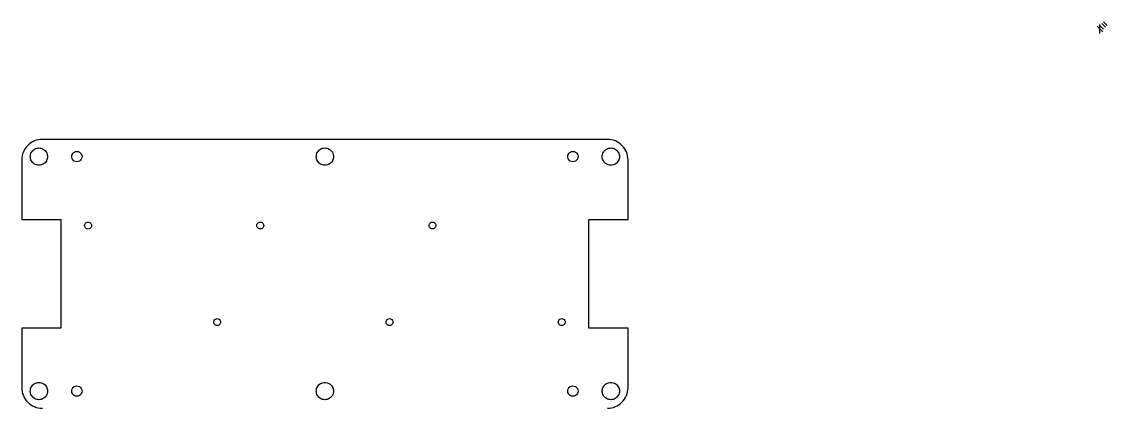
# Model space of a CAD drawing. Extents: x -1183 to 1183, y -416 to 183.
# Drawn here: x -1183 to 8, y -416 to 8 of the extents above; entities that cross this region are included whole.
import ezdxf

# ---------------------------------------------------------------- set-up
doc = ezdxf.new("R2010")
doc.units = 0

msp = doc.modelspace()

# ---------------------------------------------------------------- linework, layer by layer
for p, q in [((-1179.124203, -130.94296), (-1180.260093, -132.812695)), ((-1177.818747, -129.197196), (-1179.124203, -130.94296)), ((-1176.355125, -127.586802), (-1177.818747, -129.197196)), ((-1174.744735, -126.123178), (-1176.355125, -127.586802)), ((-1172.998975, -124.81772), (-1174.744735, -126.123178)), ((-1171.129245, -123.681828), (-1172.998975, -124.81772)), ((-1169.146944, -122.7269), (-1171.129245, -123.681828)), ((-1167.06347, -121.964334), (-1169.146944, -122.7269)), ((-1167.702184, -131.088632), (-1166.52766, -130.692025)), ((-1164.890222, -121.40553), (-1167.06347, -121.964334)), ((-1166.52766, -130.692025), (-1165.321211, -130.45406)), ((-1165.321211, -130.45406), (-1164.0988, -130.374739)), ((-1162.638599, -121.061886), (-1164.890222, -121.40553)), ((-1164.0988, -130.374739), (-1162.876389, -130.45406)), ((-1162.876389, -130.45406), (-1161.66994, -130.692025)), ((-1160.32, -120.9448), (-1162.638599, -121.061886)), ((-1161.66994, -130.692025), (-1160.495416, -131.088632)), ((-540.472, -120.9448), (-1160.32, -120.9448)), ((-853.997184, -131.088632), (-852.82266, -130.692025)), ((-852.82266, -130.692025), (-851.616211, -130.45406)), ((-851.616211, -130.45406), (-850.3938, -130.374739)), ((-850.3938, -130.374739), (-849.171389, -130.45406)), ((-849.171389, -130.45406), (-847.96494, -130.692025)), ((-847.96494, -130.692025), (-846.790416, -131.088632)), ((-538.153383, -121.06188), (-540.472, -120.9448)), ((-540.296184, -131.088632), (-539.12166, -130.692025)), ((-539.12166, -130.692025), (-537.915211, -130.45406)), ((-535.901745, -121.405519), (-538.153383, -121.06188)), ((-537.915211, -130.45406), (-536.6928, -130.374739)), ((-536.6928, -130.374739), (-535.470389, -130.45406)), ((-533.728484, -121.96432), (-535.901745, -121.405519)), ((-535.470389, -130.45406), (-534.26394, -130.692025)), ((-534.26394, -130.692025), (-533.089416, -131.088632)), ((-531.644998, -122.726883), (-533.728484, -121.96432)), ((-529.662687, -123.68181), (-531.644998, -122.726883)), ((-527.792949, -124.817702), (-529.662687, -123.68181)), ((-526.047183, -126.123161), (-527.792949, -124.817702)), ((-524.436788, -127.586787), (-526.047183, -126.123161)), ((-522.973161, -129.197183), (-524.436788, -127.586787)), ((-521.667702, -130.942949), (-522.973161, -129.197183)), ((-520.53181, -132.812687), (-521.667702, -130.942949)), ((-1182.880021, -141.303384), (-1182.9971, -143.622)), ((-1182.536381, -139.051747), (-1182.880021, -141.303384)), ((-1181.977581, -136.878487), (-1182.536381, -139.051747)), ((-1181.215019, -134.795004), (-1181.977581, -136.878487)), ((-1180.260093, -132.812695), (-1181.215019, -134.795004)), ((-1173.5476, -139.843), (-1173.466862, -138.589567)), ((-1173.466862, -141.096433), (-1173.5476, -139.843)), ((-1173.466862, -138.589567), (-1173.22474, -137.373762)), ((-1173.22474, -142.312238), (-1173.466862, -141.096433)), ((-1173.22474, -137.373762), (-1172.829195, -136.209421)), ((-1172.829195, -143.476579), (-1173.22474, -142.312238)), ((-1172.829195, -136.209421), (-1172.288191, -135.110378)), ((-1172.288191, -135.110378), (-1171.609689, -134.090467)), ((-1171.609689, -134.090467), (-1170.801652, -133.163525)), ((-1170.801652, -133.163525), (-1169.872042, -132.343385)), ((-1169.872042, -132.343385), (-1168.828821, -131.643883)), ((-1168.828821, -131.643883), (-1167.702184, -131.088632)), ((-1160.495416, -131.088632), (-1159.368779, -131.643883)), ((-1159.368779, -131.643883), (-1158.325558, -132.343385)), ((-1158.325558, -132.343385), (-1157.395948, -133.163525)), ((-1157.395948, -133.163525), (-1156.587911, -134.090467)), ((-1156.587911, -134.090467), (-1155.909409, -135.110378)), ((-1155.909409, -135.110378), (-1155.368405, -136.209421)), ((-1155.368405, -136.209421), (-1154.97286, -137.373762)), ((-1154.97286, -142.312238), (-1155.368405, -143.476579)), ((-1154.97286, -137.373762), (-1154.730738, -138.589567)), ((-1154.730738, -141.096433), (-1154.97286, -142.312238)), ((-1154.730738, -138.589567), (-1154.65, -139.843)), ((-1154.65, -139.843), (-1154.730738, -141.096433)), ((-1154.65, -139.843), (-1154.65, -139.843)), ((-1128.1886, -139.843), (-1127.992354, -138.36378)), ((-1127.992354, -141.32222), (-1128.1886, -139.843)), ((-1127.992354, -138.36378), (-1127.429058, -137.00835)), ((-1127.429058, -142.67765), (-1127.992354, -141.32222)), ((-1127.429058, -137.00835), (-1126.53687, -135.842806)), ((-1126.53687, -143.843194), (-1127.429058, -142.67765)), ((-1126.53687, -135.842806), (-1125.35395, -134.933242)), ((-1125.35395, -134.933242), (-1123.974785, -134.363586)), ((-1123.974785, -134.363586), (-1122.5193, -134.1737)), ((-1122.5193, -134.1737), (-1121.063815, -134.363586)), ((-1121.063815, -134.363586), (-1119.68465, -134.933242)), ((-1119.68465, -134.933242), (-1118.50173, -135.842806)), ((-1118.50173, -135.842806), (-1117.609542, -137.00835)), ((-1117.609542, -142.67765), (-1118.50173, -143.843194)), ((-1117.609542, -137.00835), (-1117.046246, -138.36378)), ((-1117.046246, -141.32222), (-1117.609542, -142.67765)), ((-1117.046246, -138.36378), (-1116.85, -139.843)), ((-1116.85, -139.843), (-1117.046246, -141.32222)), ((-1116.85, -139.843), (-1116.85, -139.843)), ((-859.8426, -139.843), (-859.761862, -138.589567)), ((-859.761862, -141.096433), (-859.8426, -139.843)), ((-859.761862, -138.589567), (-859.51974, -137.373762)), ((-859.51974, -142.312238), (-859.761862, -141.096433)), ((-859.51974, -137.373762), (-859.124195, -136.209421)), ((-859.124195, -143.476579), (-859.51974, -142.312238)), ((-859.124195, -136.209421), (-858.583191, -135.110378)), ((-858.583191, -135.110378), (-857.904689, -134.090467)), ((-857.904689, -134.090467), (-857.096652, -133.163525)), ((-857.096652, -133.163525), (-856.167042, -132.343385)), ((-856.167042, -132.343385), (-855.123821, -131.643883)), ((-855.123821, -131.643883), (-853.997184, -131.088632)), ((-846.790416, -131.088632), (-845.663779, -131.643883)), ((-845.663779, -131.643883), (-844.620558, -132.343385)), ((-844.620558, -132.343385), (-843.690948, -133.163525)), ((-843.690948, -133.163525), (-842.882911, -134.090467)), ((-842.882911, -134.090467), (-842.204409, -135.110378)), ((-842.204409, -135.110378), (-841.663405, -136.209421)), ((-841.663405, -136.209421), (-841.26786, -137.373762)), ((-841.26786, -142.312238), (-841.663405, -143.476579)), ((-841.26786, -137.373762), (-841.025738, -138.589567)), ((-841.025738, -141.096433), (-841.26786, -142.312238)), ((-841.025738, -138.589567), (-840.945, -139.843)), ((-840.945, -139.843), (-841.025738, -141.096433)), ((-840.945, -139.843), (-840.945, -139.843)), ((-583.93659, -139.843), (-583.740342, -138.363782)), ((-583.740345, -141.322218), (-583.93659, -139.843)), ((-583.177049, -142.677645), (-583.740345, -141.322218)), ((-583.740342, -138.363782), (-583.177045, -137.008355)), ((-582.284863, -143.843187), (-583.177049, -142.677645)), ((-583.177045, -137.008355), (-582.284858, -135.842813)), ((-582.284858, -135.842813), (-581.10194, -134.933251)), ((-581.10194, -134.933251), (-579.722777, -134.363595)), ((-579.722777, -134.363595), (-578.267295, -134.17371)), ((-578.267295, -134.17371), (-576.811813, -134.363595)), ((-576.811813, -134.363595), (-575.43265, -134.933251)), ((-575.43265, -134.933251), (-574.249732, -135.842813)), ((-573.35755, -142.677645), (-574.249737, -143.843187)), ((-574.249732, -135.842813), (-573.357546, -137.008355)), ((-572.794251, -141.322218), (-573.35755, -142.677645)), ((-573.357546, -137.008355), (-572.79425, -138.363782)), ((-572.598, -139.843), (-572.794251, -141.322218)), ((-572.79425, -138.363782), (-572.598005, -139.843)), ((-572.598005, -139.843), (-572.598, -139.843)), ((-546.1416, -139.843), (-546.060862, -138.589567)), ((-546.060862, -141.096433), (-546.1416, -139.843)), ((-546.060862, -138.589567), (-545.81874, -137.373762)), ((-545.81874, -142.312238), (-546.060862, -141.096433)), ((-545.81874, -137.373762), (-545.423195, -136.209421)), ((-545.423195, -143.476579), (-545.81874, -142.312238)), ((-545.423195, -136.209421), (-544.882191, -135.110378)), ((-544.882191, -135.110378), (-544.203689, -134.090467)), ((-544.203689, -134.090467), (-543.395652, -133.163525)), ((-543.395652, -133.163525), (-542.466042, -132.343385)), ((-542.466042, -132.343385), (-541.422821, -131.643883)), ((-541.422821, -131.643883), (-540.296184, -131.088632)), ((-533.089416, -131.088632), (-531.962779, -131.643883)), ((-531.962779, -131.643883), (-530.919558, -132.343385)), ((-530.919558, -132.343385), (-529.989948, -133.163525)), ((-529.989948, -133.163525), (-529.181911, -134.090467)), ((-529.181911, -134.090467), (-528.503409, -135.110378)), ((-528.503409, -135.110378), (-527.962405, -136.209421)), ((-527.962405, -136.209421), (-527.56686, -137.373762)), ((-527.56686, -142.312238), (-527.962405, -143.476579)), ((-527.56686, -137.373762), (-527.324738, -138.589567)), ((-527.324738, -141.096433), (-527.56686, -142.312238)), ((-527.324738, -138.589567), (-527.244, -139.843)), ((-527.244, -139.843), (-527.324738, -141.096433)), ((-527.244, -139.843), (-527.244, -139.843)), ((-519.576883, -134.794998), (-520.53181, -132.812687)), ((-518.81432, -136.878484), (-519.576883, -134.794998)), ((-518.255519, -139.051745), (-518.81432, -136.878484)), ((-517.91188, -141.303383), (-518.255519, -139.051745)), ((-517.7948, -143.622), (-517.91188, -141.303383)), ((-1182.9971, -143.622), (-1182.9971, -208.6299)), ((-1172.288191, -144.575622), (-1172.829195, -143.476579)), ((-1171.609689, -145.595533), (-1172.288191, -144.575622)), ((-1170.801652, -146.522475), (-1171.609689, -145.595533)), ((-1169.872042, -147.342615), (-1170.801652, -146.522475)), ((-1168.828821, -148.042117), (-1169.872042, -147.342615)), ((-1167.702184, -148.597368), (-1168.828821, -148.042117)), ((-1166.52766, -148.993975), (-1167.702184, -148.597368)), ((-1165.321211, -149.23194), (-1166.52766, -148.993975)), ((-1164.0988, -149.311261), (-1165.321211, -149.23194)), ((-1162.876389, -149.23194), (-1164.0988, -149.311261)), ((-1161.66994, -148.993975), (-1162.876389, -149.23194)), ((-1160.495416, -148.597368), (-1161.66994, -148.993975)), ((-1159.368779, -148.042117), (-1160.495416, -148.597368)), ((-1158.325558, -147.342615), (-1159.368779, -148.042117)), ((-1157.395948, -146.522475), (-1158.325558, -147.342615)), ((-1156.587911, -145.595533), (-1157.395948, -146.522475)), ((-1155.909409, -144.575622), (-1156.587911, -145.595533)), ((-1155.368405, -143.476579), (-1155.909409, -144.575622)), ((-1125.35395, -144.752758), (-1126.53687, -143.843194)), ((-1123.974785, -145.322414), (-1125.35395, -144.752758)), ((-1122.5193, -145.5123), (-1123.974785, -145.322414)), ((-1121.063815, -145.322414), (-1122.5193, -145.5123)), ((-1119.68465, -144.752758), (-1121.063815, -145.322414)), ((-1118.50173, -143.843194), (-1119.68465, -144.752758)), ((-858.583191, -144.575622), (-859.124195, -143.476579)), ((-857.904689, -145.595533), (-858.583191, -144.575622)), ((-857.096652, -146.522475), (-857.904689, -145.595533)), ((-856.167042, -147.342615), (-857.096652, -146.522475)), ((-855.123821, -148.042117), (-856.167042, -147.342615)), ((-853.997184, -148.597368), (-855.123821, -148.042117)), ((-852.82266, -148.993975), (-853.997184, -148.597368)), ((-851.616211, -149.23194), (-852.82266, -148.993975)), ((-850.3938, -149.311261), (-851.616211, -149.23194)), ((-849.171389, -149.23194), (-850.3938, -149.311261)), ((-847.96494, -148.993975), (-849.171389, -149.23194)), ((-846.790416, -148.597368), (-847.96494, -148.993975)), ((-845.663779, -148.042117), (-846.790416, -148.597368)), ((-844.620558, -147.342615), (-845.663779, -148.042117)), ((-843.690948, -146.522475), (-844.620558, -147.342615)), ((-842.882911, -145.595533), (-843.690948, -146.522475)), ((-842.204409, -144.575622), (-842.882911, -145.595533)), ((-841.663405, -143.476579), (-842.204409, -144.575622)), ((-581.101945, -144.752749), (-582.284863, -143.843187)), ((-579.722782, -145.322405), (-581.101945, -144.752749)), ((-578.2673, -145.51229), (-579.722782, -145.322405)), ((-576.811818, -145.322405), (-578.2673, -145.51229)), ((-575.432655, -144.752749), (-576.811818, -145.322405)), ((-574.249737, -143.843187), (-575.432655, -144.752749)), ((-544.882191, -144.575622), (-545.423195, -143.476579)), ((-544.203689, -145.595533), (-544.882191, -144.575622)), ((-543.395652, -146.522475), (-544.203689, -145.595533)), ((-542.466042, -147.342615), (-543.395652, -146.522475)), ((-541.422821, -148.042117), (-542.466042, -147.342615)), ((-540.296184, -148.597368), (-541.422821, -148.042117)), ((-539.12166, -148.993975), (-540.296184, -148.597368)), ((-537.915211, -149.23194), (-539.12166, -148.993975)), ((-536.6928, -149.311261), (-537.915211, -149.23194)), ((-535.470389, -149.23194), (-536.6928, -149.311261)), ((-534.26394, -148.993975), (-535.470389, -149.23194)), ((-533.089416, -148.597368), (-534.26394, -148.993975)), ((-531.962779, -148.042117), (-533.089416, -148.597368)), ((-530.919558, -147.342615), (-531.962779, -148.042117)), ((-529.989948, -146.522475), (-530.919558, -147.342615)), ((-529.181911, -145.595533), (-529.989948, -146.522475)), ((-528.503409, -144.575622), (-529.181911, -145.595533)), ((-527.962405, -143.476579), (-528.503409, -144.575622)), ((-517.7948, -208.6299), (-517.7948, -143.622)), ((-1182.9971, -208.6299), (-1139.9105, -208.6299)), ((-1139.9105, -208.6299), (-1139.9105, -328.0629)), ((-1113.891439, -214.443856), (-1113.517677, -213.536877)), ((-1113.517677, -213.536877), (-1112.923229, -212.756531)), ((-1112.923229, -212.756531), (-1112.13361, -212.147285)), ((-1112.13361, -212.147285), (-1111.212189, -211.76563)), ((-1111.212189, -211.76563), (-1110.2395, -211.638411)), ((-1110.2395, -211.638411), (-1109.266811, -211.76563)), ((-1109.266811, -211.76563), (-1108.34539, -212.147285)), ((-1108.34539, -212.147285), (-1107.555771, -212.756531)), ((-1107.555771, -212.756531), (-1106.961323, -213.536877)), ((-1106.961323, -213.536877), (-1106.587561, -214.443856)), ((-924.909552, -214.445629), (-924.534741, -213.540638)), ((-924.534741, -213.540638), (-923.940088, -212.762255)), ((-923.940088, -212.762255), (-923.151064, -212.154708)), ((-923.151064, -212.154708), (-922.230814, -211.774169)), ((-922.230814, -211.774169), (-921.259525, -211.647322)), ((-921.259525, -211.647322), (-920.288236, -211.774169)), ((-920.288236, -211.774169), (-919.367986, -212.154708)), ((-919.367986, -212.154708), (-918.578962, -212.762255)), ((-918.578962, -212.762255), (-917.984309, -213.540638)), ((-917.984309, -213.540638), (-917.609498, -214.445629)), ((-735.933552, -214.445629), (-735.558741, -213.540638)), ((-735.558741, -213.540638), (-734.964088, -212.762255)), ((-734.964088, -212.762255), (-734.175064, -212.154708)), ((-734.175064, -212.154708), (-733.254814, -211.774169)), ((-733.254814, -211.774169), (-732.283525, -211.647322)), ((-732.283525, -211.647322), (-731.312236, -211.774169)), ((-731.312236, -211.774169), (-730.391986, -212.154708)), ((-730.391986, -212.154708), (-729.602962, -212.762255)), ((-729.602962, -212.762255), (-729.008309, -213.540638)), ((-729.008309, -213.540638), (-728.633498, -214.445629)), ((-560.8814, -328.0629), (-560.8814, -208.6299)), ((-560.8814, -208.6299), (-517.7948, -208.6299)), ((-1114.019, -215.433), (-1113.891439, -214.443856)), ((-1113.891439, -216.422144), (-1114.019, -215.433)), ((-1113.517677, -217.329123), (-1113.891439, -216.422144)), ((-1112.923229, -218.109469), (-1113.517677, -217.329123)), ((-1112.13361, -218.718715), (-1112.923229, -218.109469)), ((-1111.212189, -219.10037), (-1112.13361, -218.718715)), ((-1110.2395, -219.227589), (-1111.212189, -219.10037)), ((-1109.266811, -219.10037), (-1110.2395, -219.227589)), ((-1108.34539, -218.718715), (-1109.266811, -219.10037)), ((-1107.555771, -218.109469), (-1108.34539, -218.718715)), ((-1106.961323, -217.329123), (-1107.555771, -218.109469)), ((-1106.587561, -216.422144), (-1106.961323, -217.329123)), ((-1106.587561, -214.443856), (-1106.46, -215.433)), ((-1106.46, -215.433), (-1106.587561, -216.422144)), ((-1106.46, -215.433), (-1106.46, -215.433)), ((-925.03905, -215.433), (-924.909552, -214.445629)), ((-924.909552, -216.420371), (-925.03905, -215.433)), ((-924.534741, -217.325362), (-924.909552, -216.420371)), ((-923.940088, -218.103745), (-924.534741, -217.325362)), ((-923.151064, -218.711292), (-923.940088, -218.103745)), ((-922.230814, -219.091831), (-923.151064, -218.711292)), ((-921.259525, -219.218678), (-922.230814, -219.091831)), ((-920.288236, -219.091831), (-921.259525, -219.218678)), ((-919.367986, -218.711292), (-920.288236, -219.091831)), ((-918.578962, -218.103745), (-919.367986, -218.711292)), ((-917.984309, -217.325362), (-918.578962, -218.103745)), ((-917.609498, -216.420371), (-917.984309, -217.325362)), ((-917.609498, -214.445629), (-917.48, -215.433)), ((-917.48, -215.433), (-917.609498, -216.420371)), ((-917.48, -215.433), (-917.48, -215.433)), ((-736.06305, -215.433), (-735.933552, -214.445629)), ((-735.933552, -216.420371), (-736.06305, -215.433)), ((-735.558741, -217.325362), (-735.933552, -216.420371)), ((-734.964088, -218.103745), (-735.558741, -217.325362)), ((-734.175064, -218.711292), (-734.964088, -218.103745)), ((-733.254814, -219.091831), (-734.175064, -218.711292)), ((-732.283525, -219.218678), (-733.254814, -219.091831)), ((-731.312236, -219.091831), (-732.283525, -219.218678)), ((-730.391986, -218.711292), (-731.312236, -219.091831)), ((-729.602962, -218.103745), (-730.391986, -218.711292)), ((-729.008309, -217.325362), (-729.602962, -218.103745)), ((-728.633498, -216.420371), (-729.008309, -217.325362)), ((-728.633498, -214.445629), (-728.504, -215.433)), ((-728.504, -215.433), (-728.633498, -216.420371)), ((-728.504, -215.433), (-728.504, -215.433)), ((-972.28305, -321.26), (-972.153552, -320.272629)), ((-972.153552, -322.247371), (-972.28305, -321.26)), ((-972.153552, -320.272629), (-971.778741, -319.367638)), ((-971.778741, -319.367638), (-971.184088, -318.589255)), ((-971.184088, -318.589255), (-970.395064, -317.981708)), ((-970.395064, -317.981708), (-969.474814, -317.601169)), ((-969.474814, -317.601169), (-968.503525, -317.474322)), ((-968.503525, -317.474322), (-967.532236, -317.601169)), ((-967.532236, -317.601169), (-966.611986, -317.981708)), ((-966.611986, -317.981708), (-965.822962, -318.589255)), ((-965.822962, -318.589255), (-965.228309, -319.367638)), ((-965.228309, -319.367638), (-964.853498, -320.272629)), ((-964.853498, -320.272629), (-964.724, -321.26)), ((-964.724, -321.26), (-964.853498, -322.247371)), ((-964.724, -321.26), (-964.724, -321.26)), ((-783.30706, -321.26), (-783.17623, -320.273854)), ((-783.17623, -322.246146), (-783.30706, -321.26)), ((-783.17623, -320.273854), (-782.800699, -319.370235)), ((-782.800699, -319.370235), (-782.205907, -318.593206)), ((-782.205907, -318.593206), (-781.417295, -317.986831)), ((-781.417295, -317.986831), (-780.497852, -317.60706)), ((-780.497852, -317.60706), (-779.52753, -317.48047)), ((-779.52753, -317.48047), (-778.557208, -317.60706)), ((-778.557208, -317.60706), (-777.637765, -317.986831)), ((-777.637765, -317.986831), (-776.849153, -318.593206)), ((-776.849153, -318.593206), (-776.254361, -319.370235)), ((-776.254361, -319.370235), (-775.87883, -320.273854)), ((-775.87883, -320.273854), (-775.748, -321.26)), ((-775.748, -321.26), (-775.87883, -322.246146)), ((-775.748, -321.26), (-775.748, -321.26)), ((-594.33106, -321.26), (-594.20023, -320.273854)), ((-594.20023, -322.246146), (-594.33106, -321.26)), ((-594.20023, -320.273854), (-593.824699, -319.370235)), ((-593.824699, -319.370235), (-593.229907, -318.593206)), ((-593.229907, -318.593206), (-592.441295, -317.986831)), ((-592.441295, -317.986831), (-591.521852, -317.60706)), ((-591.521852, -317.60706), (-590.55153, -317.48047)), ((-590.55153, -317.48047), (-589.581208, -317.60706)), ((-589.581208, -317.60706), (-588.661765, -317.986831)), ((-588.661765, -317.986831), (-587.873153, -318.593206)), ((-587.873153, -318.593206), (-587.278361, -319.370235)), ((-587.278361, -319.370235), (-586.90283, -320.273854)), ((-586.90283, -320.273854), (-586.772, -321.26)), ((-586.772, -321.26), (-586.90283, -322.246146)), ((-586.772, -321.26), (-586.772, -321.26)), ((-1139.9105, -328.0629), (-1182.9971, -328.0629)), ((-1182.9971, -328.0629), (-1182.9971, -393.0708)), ((-971.778741, -323.152362), (-972.153552, -322.247371)), ((-971.184088, -323.930745), (-971.778741, -323.152362)), ((-970.395064, -324.538292), (-971.184088, -323.930745)), ((-969.474814, -324.918831), (-970.395064, -324.538292)), ((-968.503525, -325.045678), (-969.474814, -324.918831)), ((-967.532236, -324.918831), (-968.503525, -325.045678)), ((-966.611986, -324.538292), (-967.532236, -324.918831)), ((-965.822962, -323.930745), (-966.611986, -324.538292)), ((-965.228309, -323.152362), (-965.822962, -323.930745)), ((-964.853498, -322.247371), (-965.228309, -323.152362)), ((-782.800699, -323.149765), (-783.17623, -322.246146)), ((-782.205907, -323.926794), (-782.800699, -323.149765)), ((-781.417295, -324.533169), (-782.205907, -323.926794)), ((-780.497852, -324.91294), (-781.417295, -324.533169)), ((-779.52753, -325.03953), (-780.497852, -324.91294)), ((-778.557208, -324.91294), (-779.52753, -325.03953)), ((-777.637765, -324.533169), (-778.557208, -324.91294)), ((-776.849153, -323.926794), (-777.637765, -324.533169)), ((-776.254361, -323.149765), (-776.849153, -323.926794)), ((-775.87883, -322.246146), (-776.254361, -323.149765)), ((-593.824699, -323.149765), (-594.20023, -322.246146)), ((-593.229907, -323.926794), (-593.824699, -323.149765)), ((-592.441295, -324.533169), (-593.229907, -323.926794)), ((-591.521852, -324.91294), (-592.441295, -324.533169)), ((-590.55153, -325.03953), (-591.521852, -324.91294)), ((-589.581208, -324.91294), (-590.55153, -325.03953)), ((-588.661765, -324.533169), (-589.581208, -324.91294)), ((-587.873153, -323.926794), (-588.661765, -324.533169)), ((-587.278361, -323.149765), (-587.873153, -323.926794)), ((-586.90283, -322.246146), (-587.278361, -323.149765)), ((-517.7948, -328.0629), (-560.8814, -328.0629)), ((-517.7948, -393.0708), (-517.7948, -328.0629)), ((-1172.829195, -393.216421), (-1172.288191, -392.117378)), ((-1172.288191, -392.117378), (-1171.609689, -391.097467)), ((-1171.609689, -391.097467), (-1170.801652, -390.170525)), ((-1170.801652, -390.170525), (-1169.872042, -389.350385)), ((-1169.872042, -389.350385), (-1168.828821, -388.650883)), ((-1168.828821, -388.650883), (-1167.702184, -388.095632)), ((-1167.702184, -388.095632), (-1166.52766, -387.699025)), ((-1166.52766, -387.699025), (-1165.321211, -387.46106)), ((-1165.321211, -387.46106), (-1164.0988, -387.381739)), ((-1164.0988, -387.381739), (-1162.876389, -387.46106)), ((-1162.876389, -387.46106), (-1161.66994, -387.699025)), ((-1161.66994, -387.699025), (-1160.495416, -388.095632)), ((-1160.495416, -388.095632), (-1159.368779, -388.650883)), ((-1159.368779, -388.650883), (-1158.325558, -389.350385)), ((-1158.325558, -389.350385), (-1157.395948, -390.170525)), ((-1157.395948, -390.170525), (-1156.587911, -391.097467)), ((-1156.587911, -391.097467), (-1155.909409, -392.117378)), ((-1155.909409, -392.117378), (-1155.368405, -393.216421)), ((-1127.429058, -394.01535), (-1126.53687, -392.849806)), ((-1126.53687, -392.849806), (-1125.35395, -391.940242)), ((-1125.35395, -391.940242), (-1123.974785, -391.370586)), ((-1123.974785, -391.370586), (-1122.5193, -391.1807)), ((-1122.5193, -391.1807), (-1121.063815, -391.370586)), ((-1121.063815, -391.370586), (-1119.68465, -391.940242)), ((-1119.68465, -391.940242), (-1118.50173, -392.849806)), ((-1118.50173, -392.849806), (-1117.609542, -394.01535)), ((-859.124195, -393.216421), (-858.583191, -392.117378)), ((-858.583191, -392.117378), (-857.904689, -391.097467)), ((-857.904689, -391.097467), (-857.096652, -390.170525)), ((-857.096652, -390.170525), (-856.167042, -389.350385)), ((-856.167042, -389.350385), (-855.123821, -388.650883)), ((-855.123821, -388.650883), (-853.997184, -388.095632)), ((-853.997184, -388.095632), (-852.82266, -387.699025)), ((-852.82266, -387.699025), (-851.616211, -387.46106)), ((-851.616211, -387.46106), (-850.3938, -387.381739)), ((-850.3938, -387.381739), (-849.171389, -387.46106)), ((-849.171389, -387.46106), (-847.96494, -387.699025)), ((-847.96494, -387.699025), (-846.790416, -388.095632)), ((-846.790416, -388.095632), (-845.663779, -388.650883)), ((-845.663779, -388.650883), (-844.620558, -389.350385)), ((-844.620558, -389.350385), (-843.690948, -390.170525)), ((-843.690948, -390.170525), (-842.882911, -391.097467)), ((-842.882911, -391.097467), (-842.204409, -392.117378)), ((-842.204409, -392.117378), (-841.663405, -393.216421)), ((-583.177045, -394.015355), (-582.284858, -392.849813)), ((-582.284858, -392.849813), (-581.10194, -391.940251)), ((-581.10194, -391.940251), (-579.722777, -391.370595)), ((-579.722777, -391.370595), (-578.267295, -391.18071)), ((-578.267295, -391.18071), (-576.811813, -391.370595)), ((-576.811813, -391.370595), (-575.43265, -391.940251)), ((-575.43265, -391.940251), (-574.249732, -392.849813)), ((-574.249732, -392.849813), (-573.357546, -394.015355)), ((-545.423195, -393.216421), (-544.882191, -392.117378)), ((-544.882191, -392.117378), (-544.203689, -391.097467)), ((-544.203689, -391.097467), (-543.395652, -390.170525)), ((-543.395652, -390.170525), (-542.466042, -389.350385)), ((-542.466042, -389.350385), (-541.422821, -388.650883)), ((-541.422821, -388.650883), (-540.296184, -388.095632)), ((-540.296184, -388.095632), (-539.12166, -387.699025)), ((-539.12166, -387.699025), (-537.915211, -387.46106)), ((-537.915211, -387.46106), (-536.6928, -387.381739)), ((-536.6928, -387.381739), (-535.470389, -387.46106)), ((-535.470389, -387.46106), (-534.26394, -387.699025)), ((-534.26394, -387.699025), (-533.089416, -388.095632)), ((-533.089416, -388.095632), (-531.962779, -388.650883)), ((-531.962779, -388.650883), (-530.919558, -389.350385)), ((-530.919558, -389.350385), (-529.989948, -390.170525)), ((-529.989948, -390.170525), (-529.181911, -391.097467)), ((-529.181911, -391.097467), (-528.503409, -392.117378)), ((-528.503409, -392.117378), (-527.962405, -393.216421)), ((-1182.9971, -393.0708), (-1182.880021, -395.389399)), ((-1182.880021, -395.389399), (-1182.536381, -397.641022)), ((-1182.536381, -397.641022), (-1181.977581, -399.81427)), ((-1181.977581, -399.81427), (-1181.215019, -401.897745)), ((-1181.215019, -401.897745), (-1180.260093, -403.880048)), ((-1180.260093, -403.880048), (-1179.124203, -405.74978)), ((-1173.5476, -396.85), (-1173.466862, -395.596567)), ((-1173.466862, -398.103433), (-1173.5476, -396.85)), ((-1173.466862, -395.596567), (-1173.22474, -394.380762)), ((-1173.22474, -399.319238), (-1173.466862, -398.103433)), ((-1173.22474, -394.380762), (-1172.829195, -393.216421)), ((-1172.829195, -400.483579), (-1173.22474, -399.319238)), ((-1172.288191, -401.582622), (-1172.829195, -400.483579)), ((-1171.609689, -402.602533), (-1172.288191, -401.582622)), ((-1170.801652, -403.529475), (-1171.609689, -402.602533)), ((-1169.872042, -404.349615), (-1170.801652, -403.529475)), ((-1168.828821, -405.049117), (-1169.872042, -404.349615)), ((-1158.325558, -404.349615), (-1159.368779, -405.049117)), ((-1157.395948, -403.529475), (-1158.325558, -404.349615)), ((-1156.587911, -402.602533), (-1157.395948, -403.529475)), ((-1155.909409, -401.582622), (-1156.587911, -402.602533)), ((-1155.368405, -400.483579), (-1155.909409, -401.582622)), ((-1155.368405, -393.216421), (-1154.97286, -394.380762)), ((-1154.97286, -399.319238), (-1155.368405, -400.483579)), ((-1154.97286, -394.380762), (-1154.730738, -395.596567)), ((-1154.730738, -398.103433), (-1154.97286, -399.319238)), ((-1154.730738, -395.596567), (-1154.65, -396.85)), ((-1154.65, -396.85), (-1154.730738, -398.103433)), ((-1154.65, -396.85), (-1154.65, -396.85)), ((-1128.1886, -396.85), (-1127.992354, -395.37078)), ((-1127.992354, -398.32922), (-1128.1886, -396.85)), ((-1127.992354, -395.37078), (-1127.429058, -394.01535)), ((-1127.429058, -399.68465), (-1127.992354, -398.32922)), ((-1126.53687, -400.850194), (-1127.429058, -399.68465)), ((-1125.35395, -401.759758), (-1126.53687, -400.850194)), ((-1123.974785, -402.329414), (-1125.35395, -401.759758)), ((-1122.5193, -402.5193), (-1123.974785, -402.329414)), ((-1121.063815, -402.329414), (-1122.5193, -402.5193)), ((-1119.68465, -401.759758), (-1121.063815, -402.329414)), ((-1118.50173, -400.850194), (-1119.68465, -401.759758)), ((-1117.609542, -399.68465), (-1118.50173, -400.850194)), ((-1117.609542, -394.01535), (-1117.046246, -395.37078)), ((-1117.046246, -398.32922), (-1117.609542, -399.68465)), ((-1117.046246, -395.37078), (-1116.85, -396.85)), ((-1116.85, -396.85), (-1117.046246, -398.32922)), ((-1116.85, -396.85), (-1116.85, -396.85)), ((-859.8426, -396.85), (-859.761862, -395.596567)), ((-859.761862, -398.103433), (-859.8426, -396.85)), ((-859.761862, -395.596567), (-859.51974, -394.380762)), ((-859.51974, -399.319238), (-859.761862, -398.103433)), ((-859.51974, -394.380762), (-859.124195, -393.216421)), ((-859.124195, -400.483579), (-859.51974, -399.319238)), ((-858.583191, -401.582622), (-859.124195, -400.483579)), ((-857.904689, -402.602533), (-858.583191, -401.582622)), ((-857.096652, -403.529475), (-857.904689, -402.602533)), ((-856.167042, -404.349615), (-857.096652, -403.529475)), ((-855.123821, -405.049117), (-856.167042, -404.349615)), ((-844.620558, -404.349615), (-845.663779, -405.049117)), ((-843.690948, -403.529475), (-844.620558, -404.349615)), ((-842.882911, -402.602533), (-843.690948, -403.529475)), ((-842.204409, -401.582622), (-842.882911, -402.602533)), ((-841.663405, -400.483579), (-842.204409, -401.582622)), ((-841.663405, -393.216421), (-841.26786, -394.380762)), ((-841.26786, -399.319238), (-841.663405, -400.483579)), ((-841.26786, -394.380762), (-841.025738, -395.596567)), ((-841.025738, -398.103433), (-841.26786, -399.319238)), ((-841.025738, -395.596567), (-840.945, -396.85)), ((-840.945, -396.85), (-841.025738, -398.103433)), ((-840.945, -396.85), (-840.945, -396.85)), ((-583.93659, -396.85), (-583.740342, -395.370782)), ((-583.740345, -398.329218), (-583.93659, -396.85)), ((-583.177049, -399.684645), (-583.740345, -398.329218)), ((-583.740342, -395.370782), (-583.177045, -394.015355)), ((-582.284863, -400.850187), (-583.177049, -399.684645)), ((-581.101945, -401.759749), (-582.284863, -400.850187)), ((-579.722782, -402.329405), (-581.101945, -401.759749)), ((-578.2673, -402.51929), (-579.722782, -402.329405)), ((-576.811818, -402.329405), (-578.2673, -402.51929)), ((-575.432655, -401.759749), (-576.811818, -402.329405)), ((-574.249737, -400.850187), (-575.432655, -401.759749)), ((-573.35755, -399.684645), (-574.249737, -400.850187)), ((-572.794251, -398.329218), (-573.35755, -399.684645)), ((-573.357546, -394.015355), (-572.79425, -395.370782)), ((-572.598, -396.85), (-572.794251, -398.329218)), ((-572.79425, -395.370782), (-572.598005, -396.85)), ((-572.598005, -396.85), (-572.598, -396.85)), ((-546.1416, -396.85), (-546.060862, -395.596567)), ((-546.060862, -398.103433), (-546.1416, -396.85)), ((-546.060862, -395.596567), (-545.81874, -394.380762)), ((-545.81874, -399.319238), (-546.060862, -398.103433)), ((-545.81874, -394.380762), (-545.423195, -393.216421)), ((-545.423195, -400.483579), (-545.81874, -399.319238)), ((-544.882191, -401.582622), (-545.423195, -400.483579)), ((-544.203689, -402.602533), (-544.882191, -401.582622)), ((-543.395652, -403.529475), (-544.203689, -402.602533)), ((-542.466042, -404.349615), (-543.395652, -403.529475)), ((-541.422821, -405.049117), (-542.466042, -404.349615)), ((-530.919558, -404.349615), (-531.962779, -405.049117)), ((-529.989948, -403.529475), (-530.919558, -404.349615)), ((-529.181911, -402.602533), (-529.989948, -403.529475)), ((-528.503409, -401.582622), (-529.181911, -402.602533)), ((-527.962405, -400.483579), (-528.503409, -401.582622)), ((-527.962405, -393.216421), (-527.56686, -394.380762)), ((-527.56686, -399.319238), (-527.962405, -400.483579)), ((-527.56686, -394.380762), (-527.324738, -395.596567)), ((-527.324738, -398.103433), (-527.56686, -399.319238)), ((-527.324738, -395.596567), (-527.244, -396.85)), ((-527.244, -396.85), (-527.324738, -398.103433)), ((-527.244, -396.85), (-527.244, -396.85)), ((-521.667702, -405.749851), (-520.53181, -403.880113)), ((-520.53181, -403.880113), (-519.576883, -401.897802)), ((-519.576883, -401.897802), (-518.81432, -399.814316)), ((-518.81432, -399.814316), (-518.255519, -397.641055)), ((-518.255519, -397.641055), (-517.91188, -395.389417)), ((-517.91188, -395.389417), (-517.7948, -393.0708)), ((-1179.124203, -405.74978), (-1177.818747, -407.495543)), ((-1177.818747, -407.495543), (-1176.355125, -409.105937)), ((-1176.355125, -409.105937), (-1174.744735, -410.569565)), ((-1174.744735, -410.569565), (-1172.998975, -411.875028)), ((-1172.998975, -411.875028), (-1171.129245, -413.010926)), ((-1171.129245, -413.010926), (-1169.146944, -413.965861)), ((-1169.146944, -413.965861), (-1167.06347, -414.728435)), ((-1167.702184, -405.604368), (-1168.828821, -405.049117)), ((-1166.52766, -406.000975), (-1167.702184, -405.604368)), ((-1167.06347, -414.728435), (-1164.890222, -415.287248)), ((-1165.321211, -406.23894), (-1166.52766, -406.000975)), ((-1164.0988, -406.318261), (-1165.321211, -406.23894)), ((-1164.890222, -415.287248), (-1162.638599, -415.630903)), ((-1162.876389, -406.23894), (-1164.0988, -406.318261)), ((-1161.66994, -406.000975), (-1162.876389, -406.23894)), ((-1162.638599, -415.630903), (-1160.32, -415.748)), ((-1160.495416, -405.604368), (-1161.66994, -406.000975)), ((-1159.368779, -405.049117), (-1160.495416, -405.604368)), ((-853.997184, -405.604368), (-855.123821, -405.049117)), ((-852.82266, -406.000975), (-853.997184, -405.604368)), ((-851.616211, -406.23894), (-852.82266, -406.000975)), ((-850.3938, -406.318261), (-851.616211, -406.23894)), ((-849.171389, -406.23894), (-850.3938, -406.318261)), ((-847.96494, -406.000975), (-849.171389, -406.23894)), ((-846.790416, -405.604368), (-847.96494, -406.000975)), ((-845.663779, -405.049117), (-846.790416, -405.604368)), ((-540.296184, -405.604368), (-541.422821, -405.049117)), ((-540.472, -415.748), (-538.153383, -415.63092)), ((-539.12166, -406.000975), (-540.296184, -405.604368)), ((-537.915211, -406.23894), (-539.12166, -406.000975)), ((-538.153383, -415.63092), (-535.901745, -415.287281)), ((-536.6928, -406.318261), (-537.915211, -406.23894)), ((-535.470389, -406.23894), (-536.6928, -406.318261)), ((-535.901745, -415.287281), (-533.728484, -414.72848)), ((-534.26394, -406.000975), (-535.470389, -406.23894)), ((-533.089416, -405.604368), (-534.26394, -406.000975)), ((-533.728484, -414.72848), (-531.644998, -413.965917)), ((-531.962779, -405.049117), (-533.089416, -405.604368)), ((-531.644998, -413.965917), (-529.662687, -413.01099)), ((-529.662687, -413.01099), (-527.792949, -411.875098)), ((-527.792949, -411.875098), (-526.047183, -410.569639)), ((-526.047183, -410.569639), (-524.436787, -409.106013)), ((-524.436787, -409.106013), (-522.973161, -407.495617)), ((-522.973161, -407.495617), (-521.667702, -405.749851))]:
    msp.add_line(p, q)
at = {"layer": 'Layer 1'}
for p, q in [((3, -3), (-3, 3)), ((3, -3), (-3, 3)), ((3, -3), (-3, 3)), ((0, -5), (0, 5)), ((0, -5), (0, 5)), ((0, -5), (0, 5)), ((4, 0), (0, 4)), ((4, 0), (0, 4)), ((4, 0), (0, 4)), ((6, 2), (2, 6)), ((6, 2), (2, 6)), ((6, 2), (2, 6)), ((8, 4), (4, 8)), ((8, 4), (4, 8)), ((8, 4), (4, 8))]:
    msp.add_line(p, q, dxfattribs=at)

doc.saveas('drawing.dxf')
